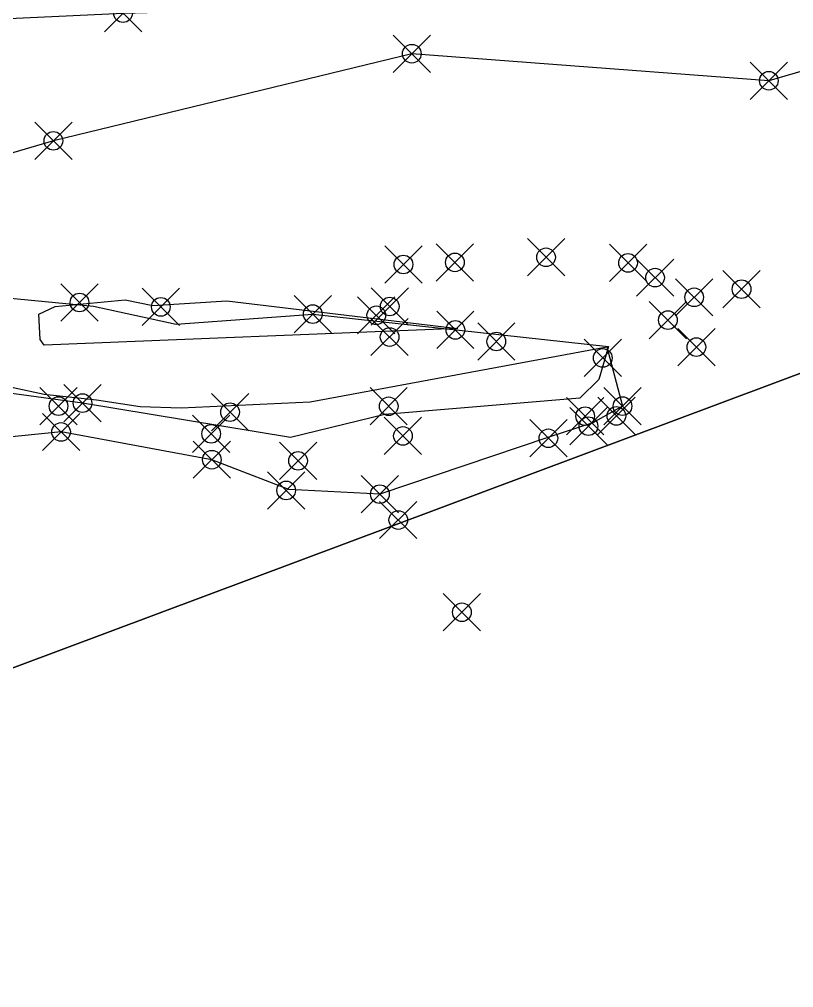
# Model space of a CAD drawing. Extents: x 83 to 1412852, y -76 to 4931706.
# Drawn here: x 1412722.84 to 1412756.06, y 4931544.86 to 4931586.43 of the extents above; entities that cross this region are included whole.
import ezdxf

# ---------------------------------------------------------------- set-up
doc = ezdxf.new("R2010")
doc.units = 0
doc.header["$MEASUREMENT"] = 0
doc.header["$PDMODE"] = 35
doc.header["$PDSIZE"] = 0.8
for name, color, linetype in [('Buildings-21-08-2020', 1, 'CONTINUOUS'), ('BUILDINGS21082020 entities', 1, 'CONTINUOUS'), ('Ground topo-Rev01', 1, 'CONTINUOUS'), ('New scratch layer', 1, 'CONTINUOUS'), ('nz-property-titles(LINZ DOWNLOAD)', 1, 'CONTINUOUS')]:
    doc.layers.add(name, color=color, linetype=linetype)

msp = doc.modelspace()

# ---------------------------------------------------------------- linework, layer by layer
at = {"layer": 'Buildings-21-08-2020', "color": 7}
for p in [(1412739.322, 4931575.91, 60.59), (1412750.118, 4931575.346, 60.25), (1412751.798, 4931574.502, 60.52), (1412738.156, 4931573.729, 63.917), (1412738.733, 4931574.108, 60.62), (1412738.733, 4931574.108, 60.6), (1412738.733, 4931574.108, 60.59), (1412750.67, 4931573.524, 60.65), (1412741.549, 4931573.103, 64.017), (1412738.728, 4931572.797, 60.65), (1412743.307, 4931572.603, 60.597), (1412751.891, 4931572.364, 60.598), (1412747.874, 4931571.898, 61.877), (1412738.688, 4931569.824, 60.557)]:
    msp.add_point(p, dxfattribs=at)
at = {"layer": 'BUILDINGS21082020 entities', "color": 7}
for p in [(1412739.322, 4931575.91, 60.59), (1412750.118, 4931575.346, 60.25), (1412751.798, 4931574.502, 60.52), (1412738.156, 4931573.729, 63.917), (1412738.733, 4931574.108, 60.62), (1412738.733, 4931574.108, 60.6), (1412738.733, 4931574.108, 60.59), (1412750.67, 4931573.524, 60.65), (1412741.549, 4931573.103, 64.017), (1412738.728, 4931572.797, 60.65), (1412743.307, 4931572.603, 60.597), (1412751.891, 4931572.364, 60.598), (1412747.874, 4931571.898, 61.877), (1412738.688, 4931569.824, 60.557)]:
    msp.add_point(p, dxfattribs=at)
at = {"layer": 'Ground topo-Rev01', "color": 7}
for p in [(1412727.29, 4931586.7, 56.31), (1412739.68, 4931584.96, 55.85), (1412755, 4931583.8, 54.89), (1412724.3, 4931581.22, 56.57), (1412745.44, 4931576.22, 59.8), (1412741.53, 4931576, 60.09), (1412748.96, 4931575.98, 59.7), (1412753.83, 4931574.85, 59.64), (1412725.42, 4931574.28, 60.02), (1412728.91, 4931574.09, 60.22), (1412735.43, 4931573.78, 60.34), (1412724.52, 4931569.83, 59.99), (1412725.55, 4931569.96, 59.74), (1412731.88, 4931569.57, 60.05), (1412748.72, 4931569.83, 60.09), (1412747.12, 4931569.4, 59.25), (1412748.46, 4931569.41, 61.63), (1412747.26, 4931568.97, 60.48), (1412724.63, 4931568.72, 61.17), (1412731.07, 4931568.64, 60.1), (1412739.3, 4931568.55, 59.92), (1412745.54, 4931568.45, 60.99), (1412731.1, 4931567.53, 62.26), (1412734.8, 4931567.48, 60.07), (1412734.29, 4931566.21, 62.81), (1412738.31, 4931566.05, 62.89), (1412739.1, 4931564.94, 63.74), (1412741.83, 4931560.98, 65.8)]:
    msp.add_point(p, dxfattribs=at)
at = {"layer": 'New scratch layer', "color": 7, "linetype": 'Continuous', "flags": 128}
for points in [[(1412776.225, 4931589.015), (1412764.43, 4931586.55), (1412755, 4931583.8), (1412739.68, 4931584.96), (1412724.3, 4931581.22), (1412720.26, 4931580.03), (1412715.15, 4931578.72), (1412709.2, 4931577.93), (1412707.868, 4931579.851), (1412694.687, 4931583.663), (1412693.533, 4931584.053), (1412692.818, 4931584.36), (1412692.912, 4931584.793), (1412697.21, 4931584.4), (1412716.552, 4931586.205), (1412727.29, 4931586.7), (1412758, 4931587.58), (1412776.225, 4931589.015)], [(1412712.07, 4931575.468), (1412726.028, 4931574.123), (1412729.566, 4931573.35), (1412735.43, 4931573.78), (1412748.126, 4931572.39), (1412747.709, 4931570.973), (1412746.896, 4931570.175), (1412738.527, 4931569.467), (1412734.477, 4931568.482), (1412725.55, 4931569.96), (1412722.299, 4931570.396), (1412721.902, 4931569.041), (1412720.16, 4931568.96), (1412719.374, 4931568.614), (1412716.093, 4931567.503), (1412712.07, 4931575.468)], [(1412741.653, 4931573.167), (1412723.91, 4931572.442), (1412723.731, 4931572.697), (1412723.679, 4931573.771), (1412724.37, 4931574.104), (1412727.386, 4931574.387), (1412728.563, 4931574.155), (1412731.739, 4931574.35), (1412741.653, 4931573.167)], [(1412719.133, 4931568.163), (1412721.097, 4931570.857), (1412721.864, 4931570.857), (1412722.58, 4931570.627), (1412723.91, 4931570.345), (1412726.152, 4931570.093), (1412728.026, 4931569.808), (1412729.79, 4931569.757), (1412735.312, 4931570.013), (1412748.044, 4931572.382), (1412748.72, 4931569.83), (1412747.453, 4931569.113), (1412745.522, 4931568.478), (1412738.31, 4931566.05), (1412734.4, 4931566.256), (1412731.1, 4931567.53), (1412724.63, 4931568.72), (1412719.133, 4931568.163)]]:
    msp.add_lwpolyline(points, close=True, dxfattribs=at)
at = {"layer": 'nz-property-titles(LINZ DOWNLOAD)', "color": 7, "linetype": 'Continuous', "flags": 128}
for points in [[(1412682.698, 4931640.466), (1412710.054, 4931647.15), (1412737.411, 4931653.834), (1412764.203, 4931660.383), (1412779.006, 4931654.39), (1412775.741, 4931621.476), (1412777.168, 4931607.161), (1412789.245, 4931608.4), (1412777.36, 4931579.102), (1412649.678, 4931531.313), (1412643.411, 4931543.701), (1412638.895, 4931552.662), (1412621.576, 4931587.766), (1412660.662, 4931597.302), (1412699.748, 4931606.839), (1412682.698, 4931640.466)], [(1412665.043, 4931501.039), (1412649.678, 4931531.313), (1412777.36, 4931579.102), (1412789.245, 4931608.4), (1412803.807, 4931644.35), (1412822.41, 4931636.814), (1412795.972, 4931571.554), (1412819.282, 4931562.111), (1412842.594, 4931552.667), (1412850.439, 4931549.488), (1412851.728, 4931506.659), (1412665.043, 4931501.039)]]:
    msp.add_lwpolyline(points, close=True, dxfattribs=at)

doc.saveas('drawing.dxf')
